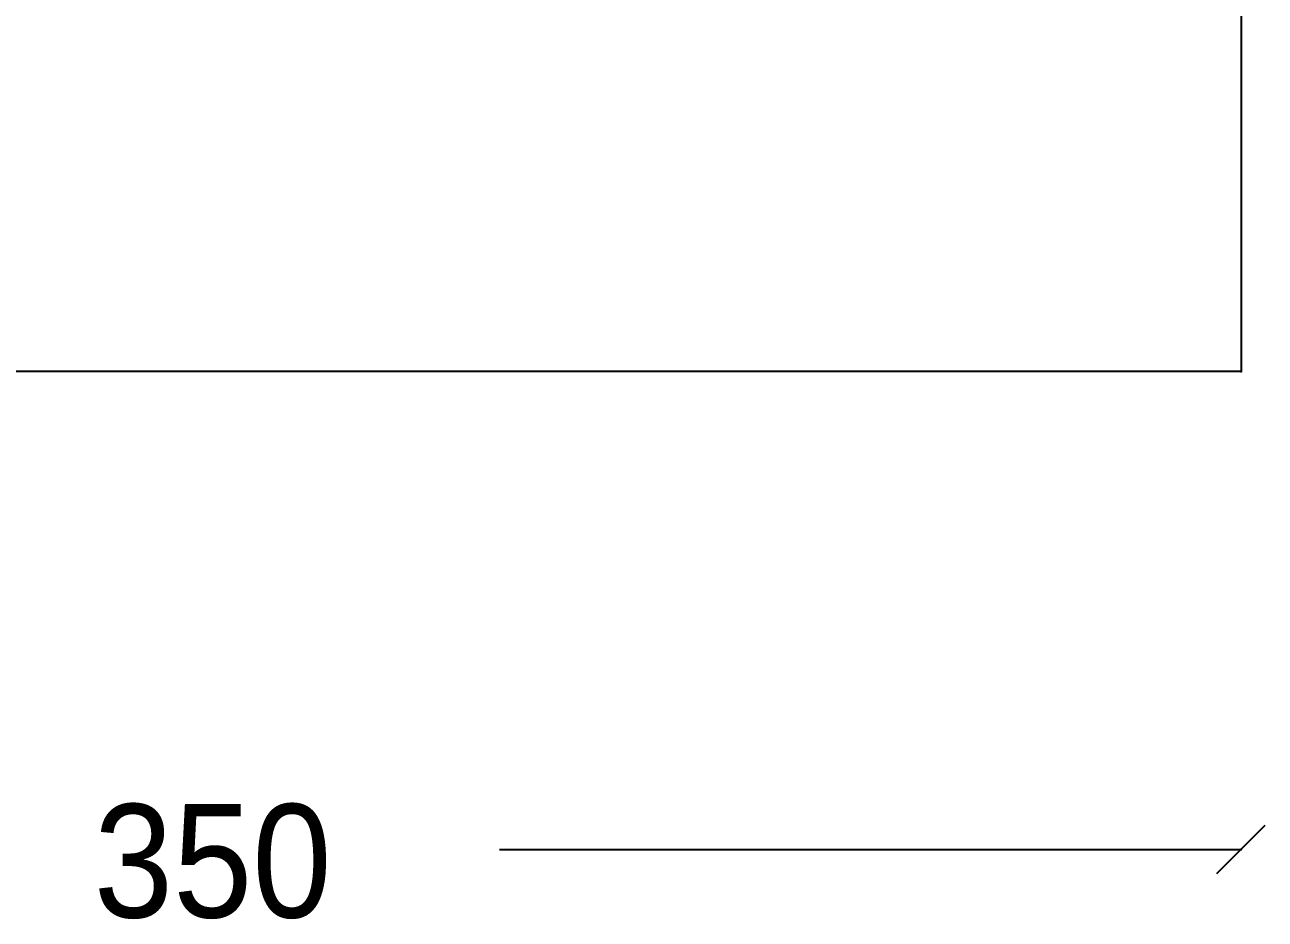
# Model space of a CAD drawing. Extents: x 0 to 246, y 3 to 226.
# Drawn here: x 84.7 to 163.3, y 2.9 to 59.6 of the extents above; entities that cross this region are included whole.
import ezdxf

# ---------------------------------------------------------------- set-up
doc = ezdxf.new("R2010")
doc.units = 0
doc.layers.add('LIVELLO_1', color=160, linetype='Continuous')
doc.styles.add('STD', font='txt')

# ---------------------------------------------------------------- blocks, each defined once
blk = doc.blocks.new('AI9-BLK1')
at = {"layer": 'LIVELLO_1', "color": 7}
for p, q in [((38.947, 41.874), (38.947, -73.123)), ((38.947, -73.123), (-86.217, -73.123)), ((37.416, -104.925), (40.477, -101.863)), ((-8.063, -103.395), (38.947, -103.395))]:
    blk.add_line(p, q, dxfattribs=at)
for centre in [(38.947, -73.123), (38.947, -73.123), (38.947, -103.395)]:
    blk.add_ellipse(centre, major_axis=(0.0248, 0), ratio=0.916667, dxfattribs=at)
at = {"layer": 'LIVELLO_1', "color": 7, "insert": (-33.769, -100.519), "char_height": 7.18722, "attachment_point": 1, "style": 'STD'}
blk.add_mtext('\\fMyriad Roman|b0|i0;\\H7.1872;\\W0.94;\\C7;350', dxfattribs=at)

msp = doc.modelspace()

# ---------------------------------------------------------------- block references
at = {"layer": 'LIVELLO_1', "color": 7}
msp.add_blockref('AI9-BLK1', (122.848832, 110.752757), dxfattribs=at)

doc.saveas('drawing.dxf')
